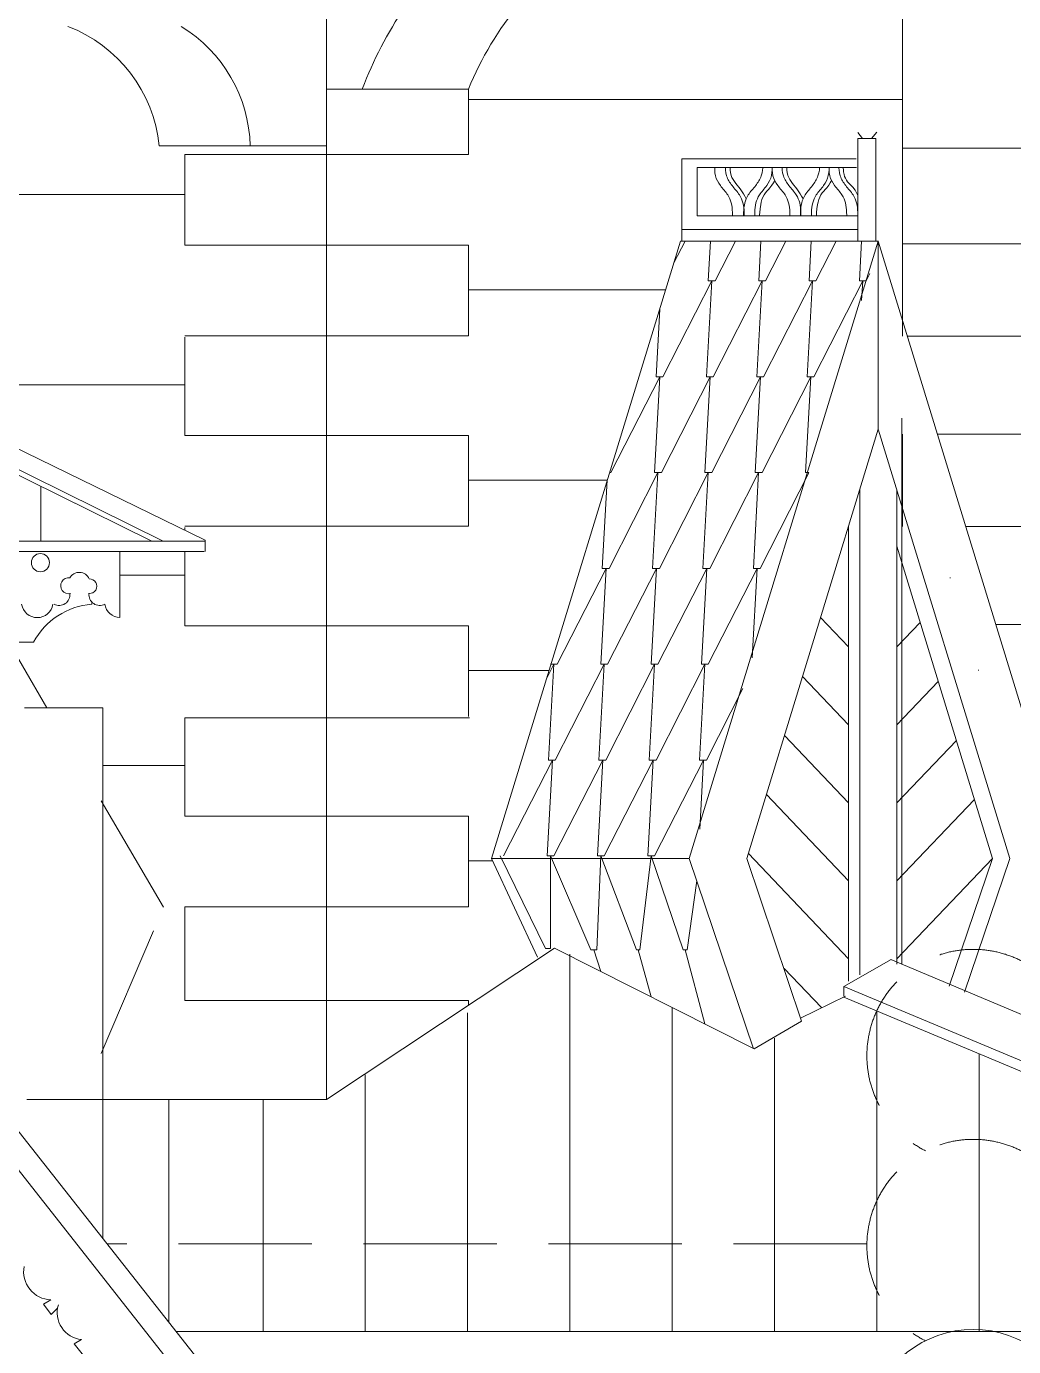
# Model space of a CAD drawing. Header units: millimetres. Extents: x 2399 to 111977, y 1313 to 59551.
# Drawn here: x 96438 to 98525, y 40177 to 42969 of the extents above; entities that cross this region are included whole.
import ezdxf

# ---------------------------------------------------------------- set-up
doc = ezdxf.new("R2010")
doc.units = ezdxf.units.MM
doc.linetypes.add('Невидимая', pattern=[391.222223, 282.222223, -109])
doc.layers.add('hatch1', color=7, linetype='Continuous', lineweight=20, true_color=0x6a6a6a)
doc.layers.add('main line', color=7, linetype='Continuous', lineweight=13)

msp = doc.modelspace()

# ---------------------------------------------------------------- linework, layer by layer
at = {"layer": 'hatch1', "color": 251, "linetype": 'Continuous', "lineweight": 20, "true_color": 0x6a6a6a}
for p, q in [((97807.114, 42468.9062), (97830.4787, 42514.7431)), ((97884.3708, 42514.7431), (97879.7326, 42430.6466)), ((97894.0511, 42430.6466), (97936.918, 42514.7431)), ((97990.8102, 42514.7431), (97986.1719, 42430.6466)), ((98000.4904, 42430.6466), (98043.3574, 42514.7431)), ((98097.2495, 42514.7431), (98092.6113, 42430.6466)), ((98106.9298, 42430.6466), (98149.7967, 42514.7431)), ((98203.6888, 42514.7431), (98199.0506, 42430.6466)), ((98213.3691, 42430.6466), (98221.4891, 42446.5765)), ((97783.5942, 42227.9969), (97886.8918, 42430.6466)), ((97886.8918, 42430.6466), (97875.715, 42227.9969)), ((97894.0511, 42430.6466), (97879.7326, 42430.6466)), ((97890.0335, 42227.9969), (97993.3312, 42430.6466)), ((97993.3312, 42430.6466), (97982.1543, 42227.9969)), ((98000.4904, 42430.6466), (97986.1719, 42430.6466)), ((97996.4728, 42227.9969), (98099.7705, 42430.6466)), ((98099.7705, 42430.6466), (98088.5937, 42227.9969)), ((98106.9298, 42430.6466), (98092.6113, 42430.6466)), ((98102.9122, 42227.9969), (98206.2099, 42430.6466)), ((98213.3691, 42430.6466), (98199.0506, 42430.6466)), ((98206.2099, 42430.6466), (98203.926, 42389.2379)), ((97777.1711, 42371.151), (97769.2757, 42227.9969)), ((97673.918, 42025.3472), (97777.2157, 42227.9969)), ((97777.2157, 42227.9969), (97766.0388, 42025.3472)), ((97783.5942, 42227.9969), (97769.2757, 42227.9969)), ((97780.3573, 42025.3472), (97883.655, 42227.9969)), ((97883.655, 42227.9969), (97872.4782, 42025.3472)), ((97890.0335, 42227.9969), (97875.715, 42227.9969)), ((97886.7967, 42025.3472), (97990.0944, 42227.9969)), ((97990.0944, 42227.9969), (97978.9175, 42025.3472)), ((97996.4728, 42227.9969), (97982.1543, 42227.9969)), ((97993.236, 42025.3472), (98096.5337, 42227.9969)), ((98096.5337, 42227.9969), (98085.3569, 42025.3472)), ((98102.9122, 42227.9969), (98088.5937, 42227.9969)), ((97669.9004, 41822.6975), (97773.1981, 42025.3472)), ((97672.3494, 42025.7159), (97672.329, 42025.3472)), ((97673.918, 42025.3472), (97672.329, 42025.3472)), ((97773.1981, 42025.3472), (97762.0212, 41822.6975)), ((97780.3573, 42025.3472), (97766.0388, 42025.3472)), ((97776.3397, 41822.6975), (97879.6374, 42025.3472)), ((97879.6374, 42025.3472), (97868.4606, 41822.6975)), ((97886.7967, 42025.3472), (97872.4782, 42025.3472)), ((97882.7791, 41822.6975), (97986.0768, 42025.3472)), ((97986.0768, 42025.3472), (97974.8999, 41822.6975)), ((97993.236, 42025.3472), (97978.9175, 42025.3472)), ((97989.2184, 41822.6975), (98092.3867, 42025.0933)), ((98092.4645, 42025.3472), (98085.3569, 42025.3472)), ((97665.8896, 42009.5889), (97655.5819, 41822.6975)), ((97560.2242, 41620.0478), (97663.5219, 41822.6975)), ((97663.5219, 41822.6975), (97652.3451, 41620.0478)), ((97669.9004, 41822.6975), (97655.5819, 41822.6975)), ((97666.6636, 41620.0478), (97769.9613, 41822.6975)), ((97769.9613, 41822.6975), (97758.7844, 41620.0478)), ((97776.3397, 41822.6975), (97762.0212, 41822.6975)), ((97773.1029, 41620.0478), (97876.4006, 41822.6975)), ((97876.4006, 41822.6975), (97865.2238, 41620.0478)), ((97882.7791, 41822.6975), (97868.4606, 41822.6975)), ((97879.5423, 41620.0478), (97982.84, 41822.6975)), ((97982.84, 41822.6975), (97972.3974, 41633.3622)), ((97989.2184, 41822.6975), (97974.8999, 41822.6975)), ((97538.1294, 41590.7472), (97553.065, 41620.0478)), ((97553.065, 41620.0478), (97541.8882, 41417.3981)), ((97560.2242, 41620.0478), (97545.9058, 41620.0478)), ((97556.2066, 41417.3981), (97659.5043, 41620.0478)), ((97659.5043, 41620.0478), (97648.3275, 41417.3981)), ((97666.6636, 41620.0478), (97652.3451, 41620.0478)), ((97662.646, 41417.3981), (97765.9437, 41620.0478)), ((97765.9437, 41620.0478), (97754.7668, 41417.3981)), ((97773.1029, 41620.0478), (97758.7844, 41620.0478)), ((97769.0853, 41417.3981), (97872.383, 41620.0478)), ((97872.383, 41620.0478), (97861.2062, 41417.3981)), ((97879.5423, 41620.0478), (97865.2238, 41620.0478)), ((97875.5247, 41417.3981), (97952.5045, 41568.4175)), ((97446.9108, 41214.7484), (97550.2085, 41417.3981)), ((97550.2085, 41417.3981), (97539.0316, 41214.7484)), ((97556.2066, 41417.3981), (97541.8882, 41417.3981)), ((97553.3501, 41214.7484), (97656.6478, 41417.3981)), ((97656.6478, 41417.3981), (97645.471, 41214.7484)), ((97662.646, 41417.3981), (97648.3275, 41417.3981)), ((97659.7895, 41214.7484), (97763.0872, 41417.3981)), ((97763.0872, 41417.3981), (97751.9103, 41214.7484)), ((97769.0853, 41417.3981), (97754.7668, 41417.3981)), ((97766.2288, 41214.7484), (97869.5265, 41417.3981)), ((97875.5247, 41417.3981), (97861.2062, 41417.3981)), ((97869.5265, 41417.3981), (97861.4627, 41271.1914)), ((97535.1236, 41019.0611), (97439.7515, 41214.7484)), ((97553.3501, 41214.7484), (97539.0316, 41214.7484)), ((97546.1909, 41214.7484), (97631.4072, 41016.2378)), ((97546.1909, 41214.7484), (97546.1909, 41019.0611)), ((97644.1559, 41016.2378), (97652.6302, 41214.7484)), ((97659.7895, 41214.7484), (97645.471, 41214.7484)), ((97652.6302, 41214.7484), (97727.7312, 41016.2378)), ((97759.0696, 41214.7484), (97734.8139, 41016.2378)), ((97766.2288, 41214.7484), (97751.9103, 41214.7484)), ((97759.0696, 41214.7484), (97826.1801, 41016.2378)), ((97834.6792, 41016.2378), (97855.4574, 41162.0906)), ((97637.7815, 41016.2378), (97652.51, 40970.2642)), ((97731.2725, 41016.2378), (97758.869, 40916.6317)), ((97830.4296, 41016.2378), (97872.468, 40859.3484))]:
    msp.add_line(p, q, dxfattribs=at)
at = {"layer": 'hatch1', "color": 251, "linetype": 'Невидимая', "lineweight": 20, "true_color": 0x6a6a6a}
msp.add_line((96481.0295, 41528.2167), (95936.6625, 42461.5214), dxfattribs=at)
at = {"layer": 'hatch1', "color": 251, "linetype": 'Continuous', "lineweight": 20, "true_color": 0x6a6a6a}
for points, knots in [([(97893.5054, 42670.5724), (97893.5054, 42670.5724), (97892.7709, 42661.5773), (97894.8967, 42652.9733), (97896.7392, 42645.5157), (97900.5946, 42638.7378), (97905.1508, 42632.5403), (97910.1646, 42625.7204), (97916.2155, 42619.6925), (97920.7738, 42612.5655), (97924.0559, 42607.434), (97926.4153, 42601.7924), (97927.9697, 42595.9015), (97929.6968, 42589.356), (97930.443, 42582.5969), (97930.6208, 42575.8289), (97930.7185, 42572.11), (97930.6208, 42568.389), (97930.6208, 42568.389)], [0, 0, 0, 0, 1, 1, 1, 2, 2, 2, 3, 3, 3, 4, 4, 4, 5, 5, 5, 6, 6, 6, 6]), ([(97915.7143, 42670.5724), (97915.7143, 42670.5724), (97915.5147, 42661.3374), (97918.2895, 42652.7107), (97920.6817, 42645.2738), (97925.1168, 42638.7061), (97929.9349, 42632.5403), (97935.1472, 42625.8702), (97941.0463, 42619.7209), (97945.558, 42612.5655), (97948.8063, 42607.4137), (97951.1914, 42601.7883), (97952.7538, 42595.9015), (97954.4904, 42589.3585), (97955.2271, 42582.5969), (97955.4049, 42575.8289), (97955.5026, 42572.11), (97955.4049, 42568.389), (97955.4049, 42568.389)], [0, 0, 0, 0, 1, 1, 1, 2, 2, 2, 3, 3, 3, 4, 4, 4, 5, 5, 5, 6, 6, 6, 6]), ([(97925.9687, 42670.5724), (97925.9687, 42670.5724), (97925.3423, 42661.9858), (97927.8814, 42653.9836), (97929.8876, 42647.6613), (97933.7601, 42642.1544), (97937.7705, 42636.8553), (97941.7477, 42631.5999), (97946.0926, 42626.6219), (97949.8783, 42621.2274), (97955.5648, 42613.1243), (97959.981, 42604.2258), (97959.981, 42604.2258)], [0, 0, 0, 0, 1, 1, 1, 2, 2, 2, 3, 3, 3, 4, 4, 4, 4]), ([(97994.9321, 42670.5724), (97994.9321, 42670.5724), (97994.4807, 42661.3281), (97991.4783, 42652.7107), (97988.9103, 42645.3403), (97984.6087, 42638.7241), (97979.8329, 42632.5403), (97974.6587, 42625.8406), (97968.7292, 42619.7162), (97964.2098, 42612.5655), (97960.956, 42607.4172), (97958.5764, 42601.7883), (97957.014, 42595.9015), (97955.2775, 42589.3585), (97954.5407, 42582.5969), (97954.3629, 42575.8289), (97954.2652, 42572.11), (97954.3629, 42568.389), (97954.3629, 42568.389)], [0, 0, 0, 0, 1, 1, 1, 2, 2, 2, 3, 3, 3, 4, 4, 4, 5, 5, 5, 6, 6, 6, 6]), ([(98014.9594, 42670.5724), (98014.9594, 42670.5724), (98015.1946, 42661.9767), (98013.2349, 42653.7064), (98011.4239, 42646.0644), (98007.8569, 42638.9529), (98003.314, 42632.5403), (97998.4206, 42625.6329), (97992.2801, 42619.6753), (97987.691, 42612.5655), (97984.3874, 42607.4473), (97982.0455, 42601.7945), (97980.4952, 42595.9015), (97978.7729, 42589.3547), (97978.0218, 42582.5969), (97977.8441, 42575.8289), (97977.7464, 42572.11), (97977.8441, 42568.389), (97977.8441, 42568.389)], [0, 0, 0, 0, 1, 1, 1, 2, 2, 2, 3, 3, 3, 4, 4, 4, 5, 5, 5, 6, 6, 6, 6]), ([(98014.9594, 42670.5724), (98014.9594, 42670.5724), (98014.2249, 42661.5773), (98016.3507, 42652.9733), (98018.1933, 42645.5157), (98022.0486, 42638.7378), (98026.6049, 42632.5403), (98031.6186, 42625.7204), (98037.6695, 42619.6925), (98042.2279, 42612.5655), (98045.51, 42607.434), (98047.8693, 42601.7924), (98049.4237, 42595.9015), (98051.1508, 42589.356), (98051.8971, 42582.5969), (98052.0748, 42575.8289), (98052.1725, 42572.11), (98052.0748, 42568.389), (98052.0748, 42568.389)], [0, 0, 0, 0, 1, 1, 1, 2, 2, 2, 3, 3, 3, 4, 4, 4, 5, 5, 5, 6, 6, 6, 6]), ([(98035.8654, 42670.5724), (98035.8654, 42670.5724), (98035.6658, 42661.3374), (98038.4406, 42652.7107), (98040.8327, 42645.2738), (98045.2679, 42638.7061), (98050.086, 42632.5403), (98055.2983, 42625.8702), (98061.1974, 42619.7209), (98065.7091, 42612.5655), (98068.9574, 42607.4137), (98071.3425, 42601.7883), (98072.9049, 42595.9015), (98074.6414, 42589.3585), (98075.3782, 42582.5969), (98075.556, 42575.8289), (98075.6537, 42572.11), (98075.556, 42568.389), (98075.556, 42568.389)], [0, 0, 0, 0, 1, 1, 1, 2, 2, 2, 3, 3, 3, 4, 4, 4, 5, 5, 5, 6, 6, 6, 6]), ([(98045.995, 42670.5724), (98045.995, 42670.5724), (98045.3686, 42661.9858), (98047.9078, 42653.9836), (98049.9139, 42647.6613), (98053.7864, 42642.1544), (98057.7968, 42636.8553), (98061.774, 42631.5999), (98066.1189, 42626.6219), (98069.9046, 42621.2274), (98075.5911, 42613.1243), (98080.0073, 42604.2258), (98080.0073, 42604.2258)], [0, 0, 0, 0, 1, 1, 1, 2, 2, 2, 3, 3, 3, 4, 4, 4, 4]), ([(98115.0832, 42670.5724), (98115.0832, 42670.5724), (98114.6317, 42661.3281), (98111.6294, 42652.7107), (98109.0614, 42645.3403), (98104.7597, 42638.7241), (98099.9839, 42632.5403), (98094.8097, 42625.8406), (98088.8803, 42619.7162), (98084.3609, 42612.5655), (98081.1071, 42607.4172), (98078.7275, 42601.7883), (98077.1651, 42595.9015), (98075.4285, 42589.3585), (98074.6918, 42582.5969), (98074.514, 42575.8289), (98074.4163, 42572.11), (98074.514, 42568.389), (98074.514, 42568.389)], [0, 0, 0, 0, 1, 1, 1, 2, 2, 2, 3, 3, 3, 4, 4, 4, 5, 5, 5, 6, 6, 6, 6]), ([(98135.1105, 42670.5724), (98135.1105, 42670.5724), (98135.3457, 42661.9767), (98133.3859, 42653.7064), (98131.575, 42646.0644), (98128.008, 42638.9529), (98123.4651, 42632.5403), (98118.5717, 42625.6329), (98112.4312, 42619.6753), (98107.8421, 42612.5655), (98104.5384, 42607.4473), (98102.1965, 42601.7945), (98100.6462, 42595.9015), (98098.924, 42589.3547), (98098.1729, 42582.5969), (98097.9951, 42575.8289), (98097.8975, 42572.11), (98097.9951, 42568.389), (98097.9951, 42568.389)], [0, 0, 0, 0, 1, 1, 1, 2, 2, 2, 3, 3, 3, 4, 4, 4, 5, 5, 5, 6, 6, 6, 6]), ([(98135.1105, 42670.5724), (98135.1105, 42670.5724), (98134.376, 42661.5773), (98136.5018, 42652.9733), (98138.3444, 42645.5157), (98142.1997, 42638.7378), (98146.7559, 42632.5403), (98151.7697, 42625.7204), (98157.8206, 42619.6925), (98162.379, 42612.5655), (98165.661, 42607.434), (98168.0204, 42601.7924), (98169.5748, 42595.9015), (98171.3019, 42589.356), (98172.0481, 42582.5969), (98172.2259, 42575.8289), (98172.3236, 42572.11), (98172.2259, 42568.389), (98172.2259, 42568.389)], [0, 0, 0, 0, 1, 1, 1, 2, 2, 2, 3, 3, 3, 4, 4, 4, 5, 5, 5, 6, 6, 6, 6]), ([(98156.0165, 42670.5724), (98156.0165, 42670.5724), (98155.8169, 42661.3374), (98158.5917, 42652.7107), (98160.9838, 42645.2738), (98165.419, 42638.7061), (98170.2371, 42632.5403), (98175.4494, 42625.8702), (98181.3484, 42619.7209), (98185.8601, 42612.5655), (98189.1085, 42607.4137), (98191.4936, 42601.7883), (98193.056, 42595.9015), (98194.7925, 42589.3585), (98195.5293, 42582.5969), (98195.7071, 42575.8289), (98195.8048, 42572.11), (98195.7071, 42568.389), (98195.7071, 42568.389)], [0, 0, 0, 0, 1, 1, 1, 2, 2, 2, 3, 3, 3, 4, 4, 4, 5, 5, 5, 6, 6, 6, 6]), ([(98165.0649, 42670.5724), (98165.0649, 42670.5724), (98165.0857, 42663.2297), (98166.7386, 42656.1354), (98168.0593, 42650.4669), (98170.5114, 42645.1184), (98174.1506, 42640.5942), (98177.5443, 42636.3751), (98182.061, 42633.1953), (98185.6272, 42629.1175), (98193.0826, 42620.5927), (98196.1429, 42609.2726), (98196.1429, 42609.2726)], [0, 0, 0, 0, 1, 1, 1, 2, 2, 2, 3, 3, 3, 4, 4, 4, 4]), ([(98020.0503, 42643.09), (98020.0503, 42643.09), (98015.8601, 42634.8789), (98010.071, 42627.7918), (98006.0244, 42622.8379), (98001.1778, 42618.5277), (97997.7974, 42613.1073), (97993.8422, 42606.765), (97991.8646, 42599.4518), (97990.5648, 42592.0668), (97988.4982, 42580.325), (97987.9347, 42568.389), (97987.9347, 42568.389)], [0, 0, 0, 0, 1, 1, 1, 2, 2, 2, 3, 3, 3, 4, 4, 4, 4]), ([(98140.2014, 42643.09), (98140.2014, 42643.09), (98136.0112, 42634.8789), (98130.2221, 42627.7918), (98126.1755, 42622.8379), (98121.3288, 42618.5277), (98117.9485, 42613.1073), (98113.9933, 42606.765), (98112.0156, 42599.4518), (98110.7159, 42592.0668), (98108.6493, 42580.325), (98108.0858, 42568.389), (98108.0858, 42568.389)], [0, 0, 0, 0, 1, 1, 1, 2, 2, 2, 3, 3, 3, 4, 4, 4, 4])]:
    msp.add_open_spline(points, degree=3, knots=knots, dxfattribs=at)
at = {"layer": 'main line', "color": 7, "linetype": 'Continuous', "lineweight": 13}
for p, q in [((97072.6501, 43427.3627), (97072.6501, 40699.7372)), ((98290.6429, 43428.5804), (98290.6429, 42314.0751)), ((98290.6429, 43010.8402), (98290.6429, 42815.6164)), ((97372.6501, 42836.5655), (97072.6501, 42836.5655)), ((97372.6501, 42698.2082), (97372.6501, 42836.5655)), ((98290.6429, 42814.7289), (97372.6501, 42814.7289)), ((98195.7162, 42744.8793), (98206.0524, 42732.1395)), ((98196.1429, 42514.7431), (98196.1429, 42732.1395)), ((98196.1429, 42732.1395), (98233.6889, 42732.1395)), ((98224.8106, 42732.1395), (98236.2953, 42745.645)), ((98233.6889, 42732.1395), (98233.6889, 42514.7431)), ((97072.6501, 42716.5772), (96718.3697, 42716.5772)), ((96772.6501, 42698.2082), (96772.6501, 42506.7389)), ((96772.6501, 42698.2082), (97372.6501, 42698.2082)), ((98590.6429, 42711.3893), (98290.6429, 42711.3893)), ((98192.6013, 42689.1213), (97823.858, 42689.1213)), ((97823.858, 42689.1213), (97823.858, 42514.7431)), ((98192.9183, 42670.5724), (97855.9367, 42670.5724)), ((97855.9367, 42670.5724), (97855.9367, 42568.4065)), ((98192.9183, 42670.5724), (97901.9271, 42670.5724)), ((98192.9183, 42670.5724), (97901.9271, 42670.5724)), ((98192.9183, 42670.5724), (97901.9271, 42670.5724)), ((98192.9183, 42670.5724), (97906.2162, 42670.5724)), ((98192.9183, 42670.5724), (98119.1146, 42670.5724)), ((96772.6501, 42613.4439), (96200.4203, 42613.4439)), ((98290.6429, 42608.2703), (98290.6429, 42531.594)), ((98194.6651, 42568.389), (97855.9367, 42568.389)), ((98194.6651, 42568.389), (97913.3112, 42568.389)), ((98194.6651, 42568.389), (97913.3112, 42568.389)), ((98194.6651, 42568.389), (97913.3112, 42568.389)), ((98194.6651, 42568.389), (97913.3112, 42568.389)), ((98194.6651, 42568.389), (97913.3112, 42568.389)), ((98194.6651, 42568.389), (97913.3112, 42568.389)), ((98195.1601, 42539.4293), (97823.858, 42539.4293)), ((98195.1601, 42539.4293), (97904.5551, 42539.4293)), ((96772.6501, 42506.7389), (97372.6501, 42506.7389)), ((97372.6501, 42314.549), (97372.6501, 42506.7389)), ((97421.3696, 41209.559), (97821.1541, 42514.7431)), ((98239.7047, 42514.7431), (97821.1541, 42514.7431)), ((97839.4163, 41209.559), (98239.2009, 42514.7431)), ((98638.9854, 41209.559), (98239.2009, 42514.7431)), ((98239.2009, 42116.9022), (98239.2009, 42514.7431)), ((98290.6429, 42509.1271), (98590.6429, 42509.1271)), ((97789.732, 42412.1589), (97372.6501, 42412.1589)), ((97372.6501, 42314.549), (96772.6501, 42314.549)), ((96772.6501, 42311.8602), (96772.6501, 42104.1689)), ((98300.6665, 42314.0751), (98590.6429, 42314.0751)), ((96772.6501, 42210.8739), (96235.9134, 42210.8739)), ((96815.5511, 41882.7959), (96235.9134, 42164.8439)), ((96726.6635, 41880.6054), (96204.943, 42138.9658)), ((98288.6307, 42140.3222), (98288.6307, 40985.9692)), ((96194.6059, 42131.5912), (96703.019, 41880.6054)), ((97961.277, 41209.559), (98239.2009, 42116.9022)), ((98517.1247, 41209.559), (98239.2009, 42116.9022)), ((98290.6429, 42106.5571), (98290.6429, 41911.5052)), ((98364.2303, 42106.5571), (98590.6429, 42106.5571)), ((96772.6501, 42104.1689), (97372.6501, 42104.1689)), ((97372.6501, 41911.9791), (97372.6501, 42104.1689)), ((96468.2483, 41996.5035), (96468.2483, 41880.6054)), ((97666.4228, 42009.5889), (97372.6501, 42009.5889)), ((98199.9358, 41988.7128), (98199.9358, 40963.2741)), ((98278.4659, 41988.7128), (98278.4659, 40986.0866)), ((97372.6501, 41911.9791), (96772.6501, 41911.9791)), ((98176.3585, 41911.7395), (98176.3585, 40949.6617)), ((98423.9757, 41911.5052), (98590.6429, 41911.5052)), ((96772.6501, 41909.2903), (96772.6501, 41903.6713)), ((96815.5511, 41882.7959), (96815.5511, 41858.7188)), ((96815.5511, 41880.6054), (95069.5953, 41880.6054)), ((96813.5726, 41858.7188), (95945.7221, 41858.7188)), ((96635.3152, 41718.6416), (96635.3152, 41858.8715)), ((96772.6501, 41858.7188), (96772.6501, 41701.5989)), ((98480.6432, 41209.559), (98278.4659, 41869.6111)), ((96772.6501, 41808.304), (96635.3152, 41808.304)), ((98390.2414, 41802.8041), (98391.8425, 41802.8041)), ((96576.0241, 41746.8182), (96576.0241, 41751.8196)), ((98117.2517, 41718.7724), (98176.3585, 41656.6193)), ((96772.6501, 41701.5989), (97372.6501, 41701.5989)), ((97372.6501, 41509.4091), (97372.6501, 41701.5989)), ((98327.8123, 41708.509), (98278.4659, 41656.6193)), ((98487.5395, 41703.9872), (98590.6429, 41703.9872)), ((96453.0541, 41666.7729), (95961.8403, 41666.7729)), ((97543.1136, 41607.019), (97372.6501, 41607.019)), ((98449.9868, 41607.7521), (98451.5879, 41607.7521)), ((98079.044, 41594.0349), (98176.3585, 41491.7049)), ((98366.0201, 41583.7715), (98278.4659, 41491.7049)), ((96599.5891, 41528.2167), (96433.4598, 41528.2167)), ((96599.5891, 40405.6813), (96599.5891, 41528.2167)), ((96772.6501, 41506.7203), (96772.6501, 41299.029)), ((97374.9694, 41506.7203), (96772.6501, 41506.7203)), ((98040.8362, 41469.2974), (98176.3585, 41326.7905)), ((98404.2278, 41459.034), (98278.4659, 41326.7905)), ((96772.6501, 41405.734), (96599.5891, 41405.734)), ((98002.6285, 41344.5599), (98176.3585, 41161.8762)), ((98442.4355, 41334.2965), (98278.4659, 41161.8762)), ((96772.6501, 41299.029), (97372.6501, 41299.029)), ((97372.6501, 41106.8391), (97372.6501, 41299.029)), ((95939.9716, 41242.0814), (97687.7008, 39025.9471)), ((97964.4208, 41219.8225), (98176.3585, 40996.9618)), ((97423.7514, 41204.449), (97372.6501, 41204.449)), ((97839.4163, 41209.559), (97421.3696, 41209.559)), ((97421.3696, 41209.559), (97518.8109, 41000.5093)), ((97839.4163, 41209.559), (97975.5759, 40806.638)), ((97961.277, 41209.559), (98076.9739, 40864.9763)), ((98480.6432, 41209.559), (98278.4659, 40996.9618)), ((98480.6432, 41209.559), (98389.3464, 40939.3949)), ((98517.1247, 41209.559), (98421.4417, 40926.4153)), ((95939.9716, 41159.3317), (97640.6756, 39002.8258)), ((97372.6501, 41106.8391), (96772.6501, 41106.8391)), ((96772.6501, 41106.8391), (96772.6501, 40909.245)), ((97072.6501, 40699.7372), (97554.5814, 41019.6455)), ((97546.1909, 41019.0611), (97535.1236, 41019.0611)), ((97545.7836, 41023.0837), (97546.1909, 41022.9246)), ((97554.5814, 41019.6455), (97976.4277, 40806.9259)), ((97587.024, 40208.79), (97587.024, 41006.9667)), ((97644.1559, 41016.2378), (97631.4072, 41016.2378)), ((97734.8139, 41016.2378), (97727.7312, 41016.2378)), ((97834.6792, 41016.2378), (97826.1801, 41016.2378)), ((98166.4919, 40938.2576), (98266.015, 40995.7173)), ((98265.79, 40995.5874), (100038.6352, 40249.0436)), ((98040.0582, 40976.4311), (98119.0309, 40894.0903)), ((98166.4919, 40938.2576), (98166.4919, 40917.8068)), ((98166.4919, 40938.2344), (99909.4678, 40208.79)), ((96772.6501, 40909.245), (97372.6501, 40909.245)), ((97372.6501, 40898.8787), (97372.6501, 40909.245)), ((98074.7187, 40871.6931), (98169.9949, 40917.8068)), ((98166.4919, 40915.7843), (99857.0311, 40208.79)), ((97370.7083, 40208.79), (97370.7083, 40882.9889)), ((97803.3397, 40208.79), (97803.3397, 40894.207)), ((98235.971, 40208.79), (98235.971, 40886.7277)), ((98076.9739, 40864.9763), (97976.4277, 40806.9259)), ((98019.6553, 40208.79), (98019.6553, 40829.1277)), ((98452.2867, 40208.79), (98452.2867, 40796.2631)), ((97154.3926, 40208.79), (97154.3926, 40751.4682)), ((97072.6501, 40699.7372), (96438.5863, 40699.7372)), ((96738.953, 40699.7372), (96738.953, 40228.9667)), ((96938.0769, 40208.79), (96938.0769, 40699.7372)), ((96473.6222, 40266.3815), (96489.1254, 40275.7624)), ((96490.3584, 40244.8095), (96473.6222, 40266.3815)), ((96503.7012, 40258.2243), (96490.3584, 40244.8095)), ((100032.0879, 40208.79), (96754.8651, 40208.79)), ((96538.701, 40182.6363), (96554.2043, 40192.0172)), ((96558.2472, 40157.8073), (96538.701, 40182.6363))]:
    msp.add_line(p, q, dxfattribs=at)
at = {"layer": 'main line', "color": 7, "linetype": 'Невидимая', "lineweight": 13}
for p, q in [((96727.3214, 41105.9548), (96596.1166, 41330.9026)), ((96596.1166, 40796.5196), (96727.3214, 41105.9548)), ((98215.0058, 40394.1502), (96608.6829, 40394.1502))]:
    msp.add_line(p, q, dxfattribs=at)
at = {"layer": 'main line', "color": 7, "linetype": 'Continuous', "lineweight": 13, "flags": 128}
for points in [[(96530.9058, 41769.7898, -1.219803903), (96529.4753, 41802.4717, -0.63216014), (96570.4393, 41800.4735, -1.067465283), (96570.2046, 41769.7898, 0.60309642), (96603.5964, 41747.0235)], [(96530.9058, 41769.7898, -1.219803903), (96529.4753, 41802.4717, -0.63216014), (96570.4393, 41800.4735, -1.067465283), (96570.2046, 41769.7898, 0.60309642), (96603.5964, 41747.0235)], [(96530.9058, 41769.7898, -1.219803903), (96529.4753, 41802.4717, -0.63216014), (96570.4393, 41800.4735, -1.067465283), (96570.2046, 41769.7898, 0.60309642), (96603.5964, 41747.0235)], [(96530.9058, 41769.7898, -1.219803903), (96529.4753, 41802.4717, -0.63216014), (96570.4393, 41800.4735, -1.067465283), (96570.2046, 41769.7898, 0.60309642), (96603.5964, 41747.0235)], [(96530.9058, 41769.7898, -1.219803903), (96529.4753, 41802.4717, -0.63216014), (96570.4393, 41800.4735, -1.067465283), (96570.2046, 41769.7898, 0.60309642), (96603.5964, 41747.0235)], [(96530.9058, 41769.7898, -1.219803903), (96529.4753, 41802.4717, -0.63216014), (96570.4393, 41800.4735, -1.067465283), (96570.2046, 41769.7898, 0.60309642), (96603.5964, 41747.0235)], [(96529.7081, 41769.7898, -0.60309642), (96496.3163, 41747.0235)], [(96529.7081, 41769.7898, -0.60309642), (96496.3163, 41747.0235)], [(96529.7081, 41769.7898, -0.60309642), (96496.3163, 41747.0235)], [(96529.7081, 41769.7898, -0.60309642), (96496.3163, 41747.0235)], [(96529.7081, 41769.7898, -0.60309642), (96496.3163, 41747.0235)], [(96529.7081, 41769.7898, -0.60309642), (96496.3163, 41747.0235)], [(96530.9058, 41769.7898, -0.017938026), (96529.7344, 41769.5459)], [(96569.0069, 41769.7898, 0.017938026), (96570.1782, 41769.5459)], [(96569.0069, 41769.7898, 0.017938026), (96570.1782, 41769.5459)], [(96569.0069, 41769.7898, 0.017938026), (96570.1782, 41769.5459)], [(96569.0069, 41769.7898, 0.017938026), (96570.1782, 41769.5459)], [(96569.0069, 41769.7898, 0.017938026), (96570.1782, 41769.5459)], [(96569.0069, 41769.7898, 0.017938026), (96570.1782, 41769.5459)]]:
    msp.add_lwpolyline(points, format="xyb", dxfattribs=at)
at = {"layer": 'main line', "color": 7, "linetype": 'Continuous', "lineweight": 13}
msp.add_circle((96467.4644, 41834.9025), 19.1338, dxfattribs=at)
msp.add_circle((96467.4644, 41834.9025), 19.1338, dxfattribs=at)
msp.add_circle((96467.4644, 41834.9025), 19.1338, dxfattribs=at)
msp.add_circle((96467.4644, 41834.9025), 19.1338, dxfattribs=at)
msp.add_circle((96467.4644, 41834.9025), 19.1338, dxfattribs=at)
msp.add_circle((96467.4644, 41834.9025), 19.1338, dxfattribs=at)
for centre, radius, start, end in [((97937.6101, 42536.4257), 844.8013, 132.7083042, 159.1894788), ((98017.4389, 42574.034), 696.1864, 123.1064655, 157.8458661), ((96417.5528, 42686.5129), 302.3156, 5.707312, 69.1688225), ((96604.0842, 42707.6281), 307.1806, 1.6694391, 58.3305609), ((96460.7956, 41752.062), 33.4476, 188.6639434, 351.3360566), ((96587.2529, 41595.0885), 152.1446, 94.2324514, 151.8903814), ((96636.6623, 41752.062), 33.4476, 188.6639434, 267.6918043), ((96491.6227, 40335.4333), 59.7232, 169.692115, 267.6035061), ((96559.5116, 40248.4311), 56.663, 162.7135398, 264.6255385), ((98439.9716, 39988.373), 225, 296.7457516, 243.2542484)]:
    msp.add_arc(centre, radius, start, end, dxfattribs=at)
at = {"layer": 'main line', "color": 7, "linetype": 'Невидимая', "lineweight": 13}
for centre in [(98439.9716, 40792.084), (98439.9716, 40390.2285)]:
    msp.add_arc(centre, 225, 296.7457516, 243.2542484, dxfattribs=at)

doc.saveas('drawing.dxf')
